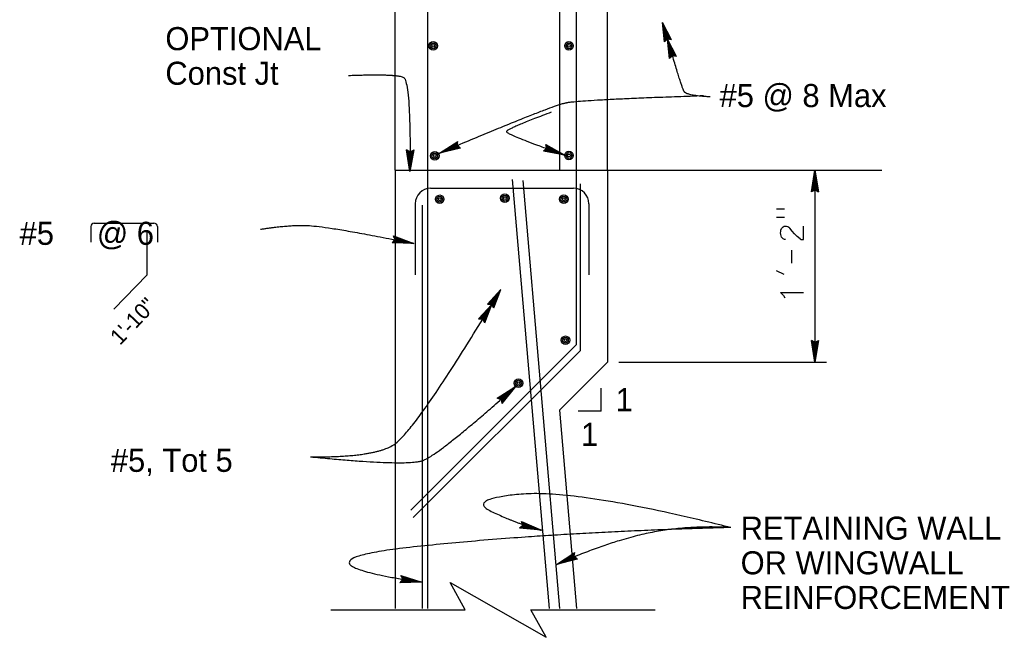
# Model space of a CAD drawing. Extents: x 0 to 2.83, y 0 to 1.83.
# Drawn here: x 0.785 to 1.287, y 0.58 to 0.893 of the extents above; entities that cross this region are included whole.
import ezdxf

# ---------------------------------------------------------------- set-up
doc = ezdxf.new("R2010")
doc.units = 0
for name, color, linetype in [('str_Concrete-A', 7, 'Continuous'), ('str_Dimensions-A', 7, 'Continuous'), ('str_Grades-A', 7, 'Continuous'), ('str_Reinforcement-A', 7, 'Continuous'), ('str_Reinforcement-K', 7, 'Continuous'), ('str_Reinforcement-L', 7, 'Continuous'), ('str_Text-A', 7, 'Continuous'), ('str_Text-B', 7, 'Continuous'), ('Working Level 1', 7, 'Continuous')]:
    doc.layers.add(name, color=color, linetype=linetype)

msp = doc.modelspace()

# ---------------------------------------------------------------- linework, layer by layer
at = {"layer": 'str_Concrete-A'}
for p, q in [((1.0589, 1.0548), (1.0589, 0.81695)), ((0.97557, 0.81695), (0.97557, 0.59479)), ((0.97557, 0.81695), (1.08321, 0.81695)), ((1.08321, 0.81695), (1.08321, 0.71973)), ((1.08321, 0.71973), (1.0589, 0.69542)), ((1.0589, 0.69542), (1.06753, 0.59479))]:
    msp.add_line(p, q, dxfattribs=at)
at = {"layer": 'str_Dimensions-A'}
for p, q in [((1.10947, 0.81695), (1.19422, 0.81695)), ((1.18654, 0.80596), (1.18837, 0.81695)), ((1.18699, 0.80624), (1.18837, 0.81695)), ((1.18837, 0.81695), (1.18745, 0.80652)), ((1.18837, 0.81695), (1.18791, 0.80681)), ((1.18837, 0.81695), (1.18837, 0.71973)), ((1.18837, 0.80709), (1.18837, 0.81695)), ((1.18837, 0.81695), (1.1902, 0.80596)), ((1.18929, 0.80652), (1.18837, 0.81695)), ((1.18883, 0.80681), (1.18837, 0.81695)), ((1.18837, 0.81695), (1.18974, 0.80624)), ((1.18745, 0.80652), (1.18654, 0.80596)), ((1.18745, 0.80652), (1.18837, 0.80709)), ((1.18837, 0.80709), (1.18929, 0.80652)), ((1.18929, 0.80652), (1.1902, 0.80596)), ((1.17285, 0.79729), (1.16879, 0.79729)), ((1.17285, 0.79305), (1.16879, 0.79305)), ((1.18261, 0.7818), (1.18261, 0.78871)), ((1.17671, 0.76982), (1.17671, 0.77652)), ((1.17275, 0.76407), (1.16888, 0.766)), ((1.17082, 0.75503), (1.18252, 0.75503)), ((1.17082, 0.75503), (1.17248, 0.75341)), ((1.17248, 0.75341), (1.17302, 0.7523)), ((1.18745, 0.73015), (1.18653, 0.73072)), ((1.18837, 0.71973), (1.18653, 0.73072)), ((1.18837, 0.71973), (1.18699, 0.73043)), ((1.18745, 0.73015), (1.18837, 0.71973)), ((1.18837, 0.72959), (1.18745, 0.73015)), ((1.18791, 0.72987), (1.18837, 0.71973)), ((1.1902, 0.73072), (1.18837, 0.71973)), ((1.18974, 0.73043), (1.18837, 0.71973)), ((1.18837, 0.71973), (1.18928, 0.73015)), ((1.18928, 0.73015), (1.18837, 0.72959)), ((1.18837, 0.71973), (1.18883, 0.72987)), ((1.18837, 0.72959), (1.18837, 0.71973)), ((1.18928, 0.73015), (1.1902, 0.73072)), ((1.08895, 0.71973), (1.19422, 0.71973)), ((1.08003, 0.69481), (1.08003, 0.70651)), ((1.08003, 0.69481), (1.06833, 0.69481)), ((1.04023, 0.63695), (1.03946, 0.63621)), ((1.03992, 0.63798), (1.03961, 0.639)), ((1.03961, 0.639), (1.04973, 0.63447)), ((1.03976, 0.63849), (1.04973, 0.63447)), ((1.04973, 0.63447), (1.03992, 0.63798)), ((1.03992, 0.63798), (1.04023, 0.63695)), ((1.04973, 0.63447), (1.04008, 0.63747)), ((1.04023, 0.63695), (1.04973, 0.63447)), ((1.03946, 0.63621), (1.03868, 0.63547)), ((1.04973, 0.63447), (1.03868, 0.63547)), ((1.04973, 0.63447), (1.03907, 0.63584)), ((1.03946, 0.63621), (1.04973, 0.63447)), ((1.03985, 0.63658), (1.04973, 0.63447)), ((1.0573, 0.61722), (1.06661, 0.62324)), ((1.0573, 0.61722), (1.06653, 0.62271)), ((1.06646, 0.62218), (1.0573, 0.61722)), ((1.0663, 0.62112), (1.06646, 0.62218)), ((1.06646, 0.62218), (1.06661, 0.62324)), ((1.06638, 0.62165), (1.0573, 0.61722)), ((1.0663, 0.62112), (1.0573, 0.61722)), ((1.0573, 0.61722), (1.06674, 0.62081)), ((1.0573, 0.61722), (1.06718, 0.62051)), ((1.06762, 0.6202), (1.0573, 0.61722)), ((1.06806, 0.61989), (1.0573, 0.61722)), ((1.06718, 0.62051), (1.0663, 0.62112)), ((1.06718, 0.62051), (1.06806, 0.61989)), ((0.97866, 0.60874), (0.97797, 0.60792)), ((0.98906, 0.60813), (0.97797, 0.60792)), ((0.98906, 0.60813), (0.97832, 0.60833)), ((0.97893, 0.61055), (0.97851, 0.61153)), ((0.97851, 0.61153), (0.98906, 0.60813)), ((0.97935, 0.60956), (0.97866, 0.60874)), ((0.97866, 0.60874), (0.98906, 0.60813)), ((0.97872, 0.61104), (0.98906, 0.60813)), ((0.98906, 0.60813), (0.97893, 0.61055)), ((0.97893, 0.61055), (0.97935, 0.60956)), ((0.97901, 0.60915), (0.98906, 0.60813)), ((0.98906, 0.60813), (0.97914, 0.61005)), ((0.97935, 0.60956), (0.98906, 0.60813))]:
    msp.add_line(p, q, dxfattribs=at)
for points in [[(1.1734, 0.7818), (1.17285, 0.78189), (1.17229, 0.78216), (1.17183, 0.78253), (1.17146, 0.78309), (1.17119, 0.78373), (1.171, 0.78447), (1.17091, 0.78521), (1.171, 0.78594), (1.1711, 0.78668), (1.17137, 0.78742), (1.17183, 0.78797), (1.17229, 0.78834), (1.17275, 0.78861), (1.17331, 0.78871)], [(1.17331, 0.78871), (1.17395, 0.78871), (1.1746, 0.78852), (1.17515, 0.78815), (1.17561, 0.78769)], [(1.18077, 0.78216), (1.1793, 0.78336), (1.17791, 0.78474), (1.17672, 0.78613), (1.17561, 0.78769)], [(1.18077, 0.78216), (1.18132, 0.78189), (1.18197, 0.7818), (1.18261, 0.7818)]]:
    msp.add_lwpolyline(points, dxfattribs=at)
for points in [[(1.14573, 0.63587), (1.06722, 0.65537), (1.01108, 0.65014), (1.03876, 0.63734), (1.04973, 0.63447)], [(1.14573, 0.63587), (1.05223, 0.63332), (0.91755, 0.61871), (0.98906, 0.60813)], [(1.14573, 0.63587), (1.12337, 0.63708), (1.08446, 0.62898), (1.0573, 0.61722)]]:
    msp.add_open_spline(points, degree=2, dxfattribs=at)
at = {"layer": 'str_Grades-A'}
msp.add_line((1.08321, 0.81695), (1.22219, 0.81695), dxfattribs=at)
at = {"layer": 'str_Reinforcement-A'}
for p, q in [((0.99202, 1.0899), (0.99202, 0.59479)), ((1.06745, 0.72863), (1.06745, 1.0899)), ((0.98351, 0.64469), (1.06745, 0.72863))]:
    msp.add_line(p, q, dxfattribs=at)
at = {"layer": 'str_Reinforcement-K'}
for centre, radius in [((0.99487, 0.88002), 0.00217), ((0.99487, 0.88002), 0.00145), ((0.99487, 0.88002), 0.000726), ((1.0637, 0.88002), 0.00217), ((1.0637, 0.88002), 0.00145), ((1.0637, 0.88002), 0.000726), ((0.99569, 0.82424), 0.00217), ((0.99569, 0.82424), 0.00145), ((0.99569, 0.82424), 0.000726), ((1.0637, 0.82446), 0.00217), ((1.0637, 0.82446), 0.00145), ((1.0637, 0.82446), 0.000726), ((0.99817, 0.80226), 0.00217), ((0.99817, 0.80226), 0.00145), ((0.99817, 0.80226), 0.000726), ((1.03123, 0.80281), 0.00217), ((1.03123, 0.80281), 0.00145), ((1.03123, 0.80281), 0.000726), ((1.06109, 0.80228), 0.00217), ((1.06109, 0.80228), 0.00145), ((1.06109, 0.80228), 0.000726), ((1.06191, 0.73079), 0.00217), ((1.06191, 0.73079), 0.00145), ((1.06191, 0.73079), 0.000726), ((1.03812, 0.70904), 0.00217), ((1.03812, 0.70904), 0.00145), ((1.03812, 0.70904), 0.000726)]:
    msp.add_circle(centre, radius, dxfattribs=at)
at = {"layer": 'str_Reinforcement-L'}
for p, q in [((0.99359, 0.80783), (1.06598, 0.80783)), ((1.03493, 0.81228), (1.05359, 0.59479)), ((1.04025, 0.81185), (1.05888, 0.59479)), ((1.06932, 0.81015), (1.06932, 0.72548)), ((0.98578, 0.80002), (0.98578, 0.76394)), ((0.98946, 0.59479), (0.98946, 0.79932)), ((1.07379, 0.80002), (1.07379, 0.76394)), ((1.06932, 0.72548), (0.98473, 0.64089))]:
    msp.add_line(p, q, dxfattribs=at)
for centre, start, end in [((0.99359, 0.80002), 90, 180), ((1.06598, 0.80002), 0, 90)]:
    msp.add_arc(centre, 0.00781, start, end, dxfattribs=at)
at = {"layer": 'str_Text-A'}
for p, q in [((0.9823, 0.82671), (0.9814, 0.82728)), ((0.98312, 0.81633), (0.9814, 0.82728)), ((0.98312, 0.81633), (0.98185, 0.827)), ((0.9823, 0.82671), (0.98312, 0.81633)), ((0.98321, 0.82614), (0.9823, 0.82671)), ((0.98276, 0.82642), (0.98312, 0.81633)), ((0.98505, 0.82725), (0.98312, 0.81633)), ((0.98459, 0.82697), (0.98312, 0.81633)), ((0.98312, 0.81633), (0.98413, 0.82669)), ((0.98312, 0.81633), (0.98367, 0.82642)), ((0.98321, 0.82614), (0.98312, 0.81633)), ((0.98413, 0.82669), (0.98321, 0.82614)), ((0.98413, 0.82669), (0.98505, 0.82725)), ((0.82138, 0.78848), (0.82138, 0.78053)), ((0.8231, 0.7902), (0.85339, 0.7902)), ((0.85511, 0.78848), (0.85511, 0.78053)), ((0.97516, 0.78276), (0.97479, 0.78376)), ((0.97479, 0.78376), (0.98515, 0.7798)), ((0.97497, 0.78326), (0.98515, 0.7798)), ((0.98515, 0.7798), (0.97516, 0.78276)), ((0.97516, 0.78276), (0.97553, 0.78175)), ((0.98515, 0.7798), (0.97534, 0.78225)), ((0.9748, 0.78097), (0.97406, 0.78018)), ((0.98515, 0.7798), (0.97406, 0.78018)), ((0.98515, 0.7798), (0.97443, 0.78058)), ((0.97553, 0.78175), (0.9748, 0.78097)), ((0.9748, 0.78097), (0.98515, 0.7798)), ((0.97516, 0.78136), (0.98515, 0.7798)), ((0.97553, 0.78175), (0.98515, 0.7798)), ((1.02242, 0.74917), (1.02915, 0.75654)), ((1.02285, 0.74914), (1.02824, 0.75505)), ((1.02327, 0.74911), (1.02733, 0.75355)), ((1.02523, 0.74791), (1.02733, 0.75355)), ((1.02545, 0.74755), (1.02824, 0.75505)), ((1.02567, 0.74718), (1.02915, 0.75654)), ((1.01783, 0.74164), (1.02456, 0.74901)), ((1.01825, 0.74161), (1.02365, 0.74752)), ((1.02085, 0.74002), (1.02365, 0.74752)), ((1.02107, 0.73966), (1.02456, 0.74901)), ((1.02242, 0.74917), (1.02456, 0.74901)), ((1.02369, 0.74908), (1.02642, 0.75206)), ((1.02411, 0.74904), (1.02551, 0.75057)), ((1.02567, 0.74718), (1.02456, 0.74901)), ((1.02479, 0.74863), (1.02551, 0.75057)), ((1.02501, 0.74827), (1.02642, 0.75206)), ((1.01867, 0.74158), (1.02273, 0.74603)), ((1.0191, 0.74155), (1.02182, 0.74454)), ((1.01952, 0.74152), (1.02091, 0.74304)), ((1.02019, 0.74111), (1.02091, 0.74304)), ((1.02041, 0.74075), (1.02182, 0.74454)), ((1.02063, 0.74038), (1.02273, 0.74603)), ((1.01783, 0.74164), (1.01996, 0.74149)), ((1.02107, 0.73966), (1.01996, 0.74149)), ((1.02728, 0.70145), (1.03667, 0.70735)), ((1.02779, 0.7013), (1.03667, 0.70735)), ((1.03667, 0.70735), (1.02831, 0.70114)), ((1.03667, 0.70735), (1.02882, 0.70099)), ((1.02933, 0.70083), (1.03667, 0.70735)), ((1.02943, 0.7003), (1.03667, 0.70735)), ((1.02952, 0.69978), (1.03667, 0.70735)), ((1.03667, 0.70735), (1.02961, 0.69925)), ((1.03667, 0.70735), (1.02971, 0.69872)), ((1.02831, 0.70114), (1.02728, 0.70145)), ((1.02831, 0.70114), (1.02933, 0.70083)), ((1.02933, 0.70083), (1.02952, 0.69978)), ((1.02952, 0.69978), (1.02971, 0.69872)), ((1.00343, 0.60805), (1.05208, 0.58028)), ((1.01109, 0.59416), (1.00343, 0.60805)), ((0.94304, 0.59416), (1.01109, 0.59416)), ((1.05208, 0.58028), (1.04442, 0.59416)), ((1.04442, 0.59416), (1.10744, 0.59416))]:
    msp.add_line(p, q, dxfattribs=at)
for centre, start, end in [((0.8231, 0.78848), 90, 180), ((0.85339, 0.78848), 0, 90)]:
    msp.add_arc(centre, 0.00172, start, end, dxfattribs=at)
for points in [[(0.95202, 0.86503), (0.97591, 0.86593), (0.98357, 0.86232), (0.98312, 0.81633)], [(0.90743, 0.78707), (0.91923, 0.78904), (0.93955, 0.78904), (0.98515, 0.7798)], [(0.93272, 0.67174), (0.96457, 0.67135), (0.98497, 0.6842), (1.01996, 0.74149)], [(0.93272, 0.67174), (0.98165, 0.66684), (0.99796, 0.67297), (1.03667, 0.70735)]]:
    msp.add_open_spline(points, degree=2, dxfattribs=at)
at = {"layer": 'str_Text-B'}
for p, q in [((1.11571, 0.8831), (1.11111, 0.89195)), ((1.11207, 0.88202), (1.11111, 0.89195)), ((1.1153, 0.88318), (1.1116, 0.89027)), ((1.11237, 0.88231), (1.1116, 0.89027)), ((1.11488, 0.88325), (1.1121, 0.8886)), ((1.11268, 0.8826), (1.1121, 0.8886)), ((1.11207, 0.88202), (1.11361, 0.8835)), ((1.11446, 0.88333), (1.1126, 0.88692)), ((1.11299, 0.8829), (1.1126, 0.88692)), ((1.11405, 0.88341), (1.11309, 0.88524)), ((1.11329, 0.88319), (1.11309, 0.88524)), ((1.11571, 0.8831), (1.11361, 0.8835)), ((1.11822, 0.87464), (1.11361, 0.8835)), ((1.11457, 0.87356), (1.11361, 0.8835)), ((1.1178, 0.87472), (1.11411, 0.88182)), ((1.11488, 0.87385), (1.11411, 0.88182)), ((1.11738, 0.8748), (1.11461, 0.88014)), ((1.11518, 0.87415), (1.11461, 0.88014)), ((1.11697, 0.87488), (1.1151, 0.87846)), ((1.11549, 0.87444), (1.1151, 0.87846)), ((1.11457, 0.87356), (1.11612, 0.87504)), ((1.11655, 0.87496), (1.1156, 0.87679)), ((1.1158, 0.87473), (1.1156, 0.87679)), ((1.11822, 0.87464), (1.11612, 0.87504)), ((0.99802, 0.82562), (1.00738, 0.83157)), ((0.99802, 0.82562), (1.0073, 0.83104)), ((1.00722, 0.83051), (0.99802, 0.82562)), ((1.00714, 0.82998), (0.99802, 0.82562)), ((1.00706, 0.82945), (0.99802, 0.82562)), ((0.99802, 0.82562), (1.00749, 0.82914)), ((0.99802, 0.82562), (1.00793, 0.82883)), ((1.00837, 0.82852), (0.99802, 0.82562)), ((1.0088, 0.82821), (0.99802, 0.82562)), ((1.00706, 0.82945), (1.00722, 0.83051)), ((1.00793, 0.82883), (1.00706, 0.82945)), ((1.00722, 0.83051), (1.00738, 0.83157)), ((1.00793, 0.82883), (1.0088, 0.82821)), ((1.05242, 0.82795), (1.05158, 0.82728)), ((1.05219, 0.829), (1.05197, 0.83005)), ((1.05197, 0.83005), (1.06166, 0.82467)), ((1.052, 0.82761), (1.06166, 0.82467)), ((1.05208, 0.82952), (1.06166, 0.82467)), ((1.06166, 0.82467), (1.05219, 0.829)), ((1.05219, 0.829), (1.05242, 0.82795)), ((1.06166, 0.82467), (1.0523, 0.82847)), ((1.05242, 0.82795), (1.06166, 0.82467)), ((1.05158, 0.82728), (1.05074, 0.8266)), ((1.06166, 0.82467), (1.05074, 0.8266)), ((1.06166, 0.82467), (1.05116, 0.82694)), ((1.05158, 0.82728), (1.06166, 0.82467)), ((0.85, 0.7639), (0.85, 0.78563)), ((0.85, 0.7639), (0.83308, 0.74663))]:
    msp.add_line(p, q, dxfattribs=at)
for points in [[(1.13518, 0.85418), (1.12327, 0.85477), (1.12088, 0.85894), (1.11612, 0.87504)], [(1.13183, 0.85467), (1.07004, 0.85258), (1.05447, 0.84956), (0.99802, 0.82562)], [(1.05471, 0.84637), (1.03207, 0.83787), (1.03187, 0.83524), (1.06166, 0.82467)]]:
    msp.add_open_spline(points, degree=2, dxfattribs=at)
at = {"layer": 'Working Level 1'}
for p, q in [((0.97557, 0.81695), (0.97557, 1.10341)), ((1.08321, 0.81695), (1.08321, 1.10341))]:
    msp.add_line(p, q, dxfattribs=at)

# ---------------------------------------------------------------- texts
at = {"layer": 'str_Dimensions-A'}
for s, p in [('#5     @ 6', (0.78531, 0.77916)), ('1', (1.08732, 0.69482)), ('1', (1.06975, 0.67726)), ('#5, Tot 5', (0.83154, 0.66409))]:
    msp.add_text(s, height=0.0117, dxfattribs=at).set_placement(p)
at = {"layer": 'str_Text-A'}
for s, p in [('OPTIONAL', (0.85916, 0.87784)), ('Const Jt', (0.85916, 0.86029)), ('RETAINING WALL', (1.15069, 0.6297)), ('OR WINGWALL', (1.15069, 0.61215)), ('REINFORCEMENT', (1.15069, 0.5946))]:
    msp.add_text(s, height=0.0117, dxfattribs=at).set_placement(p)
msp.add_text('1\'-10"', height=0.008, rotation=46.6122, dxfattribs=at).set_placement((0.8362, 0.72789))
at = {"layer": 'str_Text-B'}
msp.add_text('#5 @ 8 Max', height=0.0117, dxfattribs=at).set_placement((1.14002, 0.84898))

doc.saveas('drawing.dxf')
